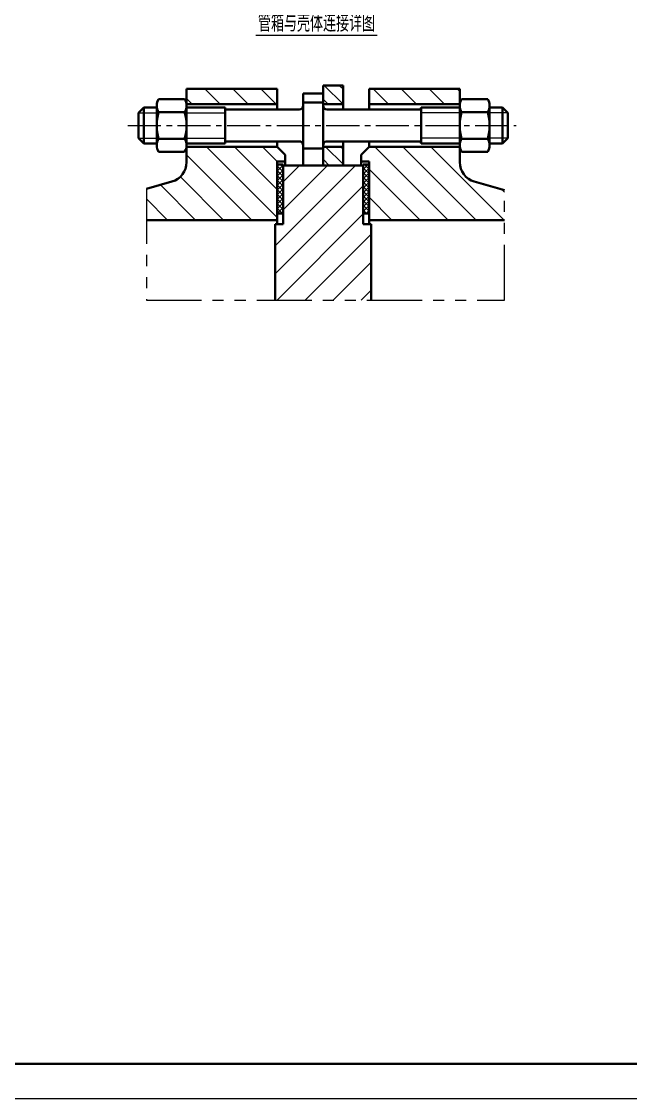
# Model space of a CAD drawing. Header units: millimetres. Extents: x 5765 to 6606, y -201 to 393.
# Drawn here: x 6236.4 to 6411.8, y -200.6 to 109.4 of the extents above; entities that cross this region are included whole.
import ezdxf
from ezdxf.enums import TextEntityAlignment as Align

# ---------------------------------------------------------------- set-up
doc = ezdxf.new("R2010")
doc.units = ezdxf.units.MM
doc.linetypes.add('CENTER2', pattern=[28.575, 19.05, -3.175, 3.175, -3.175])
doc.linetypes.add('PHANTOM2', pattern=[31.75, 15.875, -3.175, 3.175, -3.175, 3.175, -3.175])
for name, color, linetype, lineweight in [('1粗实线', 7, 'Continuous', 35), ('2细实线', 3, 'Continuous', 13), ('3中心线', 1, 'CENTER2', 13), ('5双点划线', 2, 'PHANTOM2', 13), ('6剖面线', 6, 'Continuous', 13), ('7文本', 2, 'Continuous', 13), ('9图表', 4, 'Continuous', 13)]:
    doc.layers.add(name, color=color, linetype=linetype, lineweight=lineweight)
doc.styles.add('lanpec', font='bpec_e.shx', dxfattribs={"width": 0.75, "bigfont": 'hztxt.shx'})
pattern_1 = [(135, (5598.901, 1507.7414), (-4.041115, -4.041115), [])]
pattern_2 = [(45, (5598.901, 1507.7414), (-0.6735192, 0.6735192), []), (135, (5598.901, 1507.7414), (-0.6735192, -0.6735192), [])]

# ---------------------------------------------------------------- blocks, each defined once
blk = doc.blocks.new('A1')
at = {"layer": '1粗实线'}
blk.add_lwpolyline([(-816, 10), (-10, 10), (-10, 584), (-816, 584)], close=True, dxfattribs=at)
at = {"layer": '9图表'}
blk.add_lwpolyline([(-841, 0), (0, 0), (0, 594), (-841, 594)], close=True, dxfattribs=at)
blk = doc.blocks.new('*U40')
at = {"layer": '2细实线'}
blk.add_line((-17.5, 0), (17.5, 0), dxfattribs=at)
at = {"layer": '7文本', "style": 'lanpec', "width": 0.75}
for tag, height, p in [('节点图名称', 5, (0, 3.5)), ('比例', 4, (0, -3.25))]:
    blk.add_attdef(tag, text='', height=height, dxfattribs=at).set_placement(p, align=Align.MIDDLE_CENTER)

msp = doc.modelspace()

# ---------------------------------------------------------------- hatches: boundary and pattern name
at = {"layer": '6剖面线', "ltscale": 0.5}
h = msp.add_hatch(dxfattribs=at)
h.set_pattern_fill('ANSI31', color=256, scale=1.8, angle=90, style=0)
h.set_pattern_definition(pattern_1)
h.paths.add_polyline_path([(6310.042, 85.621), (6310.042, 90.076), (6283.93, 90.076), (6283.93, 85.621)])
edge = h.paths.add_edge_path()
edge.add_line((6310.042, 69.186), (6312.346, 69.186))
edge.add_line((6312.346, 69.186), (6312.346, 71.106))
edge.add_line((6312.346, 71.106), (6310.042, 73.41))
edge.add_line((6310.042, 73.41), (6283.93, 73.41))
edge.add_line((6283.93, 73.41), (6283.93, 68.923))
edge.add_arc((6278.17, 68.923), 5.76, 285.9454, 360, ccw=False)
edge.add_line((6279.753, 63.384), (6272.403, 61.285))
edge.add_line((6272.403, 61.285), (6272.403, 52.29))
edge.add_line((6272.403, 52.29), (6310.042, 52.29))
edge.add_line((6310.042, 52.29), (6310.042, 69.186))
h = msp.add_hatch(dxfattribs=at)
h.set_pattern_fill('ANSI31', color=256, scale=0.96, angle=90, style=0)
h.set_pattern_definition([(135, (-8216.1407, -2516.4648), (-2.1552615, -2.1552615), [])])
h.paths.add_polyline_path([(6329.05, 91.036), (6323.29, 91.036), (6323.29, 85.621), (6329.05, 85.621)])
h.paths.add_polyline_path([(6329.05, 73.41), (6323.29, 73.41), (6323.29, 68.034), (6329.05, 68.034)])
h = msp.add_hatch(dxfattribs=at)
h.set_pattern_fill('ANSI31', color=256, scale=1.8, angle=90, style=0)
h.set_pattern_definition(pattern_1)
h.paths.add_polyline_path([(6366.828, 63.384, -0.3348603), (6362.65, 68.923), (6362.65, 73.41), (6336.538, 73.41), (6334.234, 71.106), (6334.234, 69.186), (6336.538, 69.186), (6336.538, 52.29), (6375.495, 52.29), (6375.495, 60.908)])
h.paths.add_polyline_path([(6336.538, 90.076), (6336.538, 85.621), (6362.65, 85.621), (6362.65, 90.076)])
h = msp.add_hatch(dxfattribs=at)
h.set_pattern_fill('ANSI37', color=256, scale=0.3, style=0)
h.set_pattern_definition(pattern_2)
h.paths.add_polyline_path([(6310.042, 54.21), (6311.77, 54.21), (6311.77, 68.29), (6310.042, 68.29)])
h = msp.add_hatch(dxfattribs=at)
h.set_pattern_fill('ANSI37', color=256, scale=0.3, style=0)
h.set_pattern_definition(pattern_2)
h.paths.add_polyline_path([(6336.538, 68.29), (6334.81, 68.29), (6334.81, 54.21), (6336.538, 54.21)])
at = {"layer": '6剖面线'}
h = msp.add_hatch(dxfattribs=at)
h.set_pattern_fill('ANSI31', color=256, scale=1.8, angle=180, style=0)
h.set_pattern_definition([(225, (6310.9964, 46.387), (4.0411, -4.0411), [])])
h.paths.add_polyline_path([(6311.77, 68.034), (6311.77, 51.114), (6310.618, 51.114), (6311.77, 29.25), (6337.114, 29.25), (6337.114, 51.114), (6334.81, 51.114), (6334.81, 68.034)])
h.paths.add_polyline_path([(6310.618, 51.114), (6309.466, 51.114), (6309.466, 29.25), (6311.77, 29.25)])

# ---------------------------------------------------------------- linework, layer by layer
at = {"layer": '1粗实线'}
for p, q in [((6283.93, 90.076), (6310.042, 90.076)), ((6283.93, 90.076), (6283.93, 68.923)), ((6310.042, 90.076), (6310.042, 84.085)), ((6329.05, 91.036), (6323.29, 91.036)), ((6323.29, 91.036), (6323.29, 68.034)), ((6329.05, 84.085), (6329.05, 91.036)), ((6362.65, 90.076), (6336.538, 90.076)), ((6336.538, 90.076), (6336.538, 84.085)), ((6362.65, 90.076), (6362.65, 68.923)), ((6283.397, 87.119), (6275.9, 87.119)), ((6317.53, 88.732), (6323.29, 88.732)), ((6317.53, 88.732), (6317.53, 68.034)), ((6370.742, 87.119), (6363.122, 87.119)), ((6271.642, 84.7), (6270.106, 83.164)), ((6275.367, 84.7), (6271.642, 84.7)), ((6271.642, 84.7), (6271.642, 74.332)), ((6275.367, 73.813), (6275.367, 85.218)), ((6283.93, 85.621), (6310.042, 85.621)), ((6283.93, 73.813), (6283.93, 85.218)), ((6295.066, 84.7), (6283.93, 84.7)), ((6295.066, 84.7), (6295.066, 74.332)), ((6295.066, 84.7), (6295.066, 84.661)), ((6295.642, 84.085), (6316.378, 84.085)), ((6317.53, 86.131), (6323.29, 86.131)), ((6323.29, 85.621), (6329.05, 85.621)), ((6323.29, 85.237), (6323.29, 85.276)), ((6324.442, 84.085), (6350.938, 84.085)), ((6362.65, 85.621), (6336.538, 85.621)), ((6351.514, 84.7), (6362.65, 84.7)), ((6351.514, 84.7), (6351.514, 74.332)), ((6351.514, 84.7), (6351.514, 84.661)), ((6362.65, 73.813), (6362.65, 85.218)), ((6371.214, 73.813), (6371.214, 85.218)), ((6371.214, 84.7), (6374.938, 84.7)), ((6374.938, 84.7), (6376.474, 83.164)), ((6374.938, 84.7), (6374.938, 74.332)), ((6270.106, 83.164), (6270.106, 75.868)), ((6283.397, 83.317), (6275.9, 83.317)), ((6370.742, 83.317), (6363.122, 83.317)), ((6376.474, 83.164), (6376.474, 75.868)), ((6271.642, 74.332), (6270.106, 75.868)), ((6283.397, 75.714), (6275.9, 75.714)), ((6295.642, 74.946), (6316.378, 74.946)), ((6310.042, 74.946), (6310.042, 73.41)), ((6324.442, 74.946), (6350.938, 74.946)), ((6329.05, 68.034), (6329.05, 74.946)), ((6336.538, 74.946), (6336.538, 73.41)), ((6370.742, 75.714), (6363.122, 75.714)), ((6374.938, 74.332), (6376.474, 75.868)), ((6275.367, 74.332), (6271.642, 74.332)), ((6283.397, 71.912), (6275.9, 71.912)), ((6295.066, 74.332), (6283.93, 74.332)), ((6310.042, 73.41), (6283.93, 73.41)), ((6310.042, 73.41), (6312.346, 71.106)), ((6317.53, 72.9), (6323.29, 72.9)), ((6323.29, 73.41), (6329.05, 73.41)), ((6336.538, 73.41), (6334.234, 71.106)), ((6336.538, 73.41), (6362.65, 73.41)), ((6351.514, 74.332), (6362.65, 74.332)), ((6370.742, 71.912), (6363.122, 71.912)), ((6371.214, 74.332), (6374.938, 74.332)), ((6310.042, 69.186), (6312.346, 69.186)), ((6310.042, 69.186), (6310.042, 51.114)), ((6310.042, 68.29), (6311.77, 68.29)), ((6311.77, 68.29), (6311.77, 51.114)), ((6311.77, 68.226), (6311.77, 54.21)), ((6312.346, 71.106), (6312.346, 68.034)), ((6334.234, 71.106), (6334.234, 68.034)), ((6336.538, 69.186), (6334.234, 69.186)), ((6336.538, 68.29), (6334.81, 68.29)), ((6334.81, 68.29), (6334.81, 54.21)), ((6334.81, 68.226), (6334.81, 51.114)), ((6336.538, 69.186), (6336.538, 51.114)), ((6311.77, 68.034), (6334.81, 68.034)), ((6272.403, 61.285), (6279.753, 63.384)), ((6375.495, 60.908), (6366.828, 63.384)), ((6311.77, 54.21), (6310.042, 54.21)), ((6334.81, 54.21), (6336.538, 54.21)), ((6272.403, 52.29), (6310.042, 52.29)), ((6311.77, 51.114), (6309.466, 51.114)), ((6309.466, 51.114), (6309.466, 29.25)), ((6334.81, 51.114), (6337.114, 51.114)), ((6336.538, 52.29), (6375.495, 52.29)), ((6337.114, 51.114), (6337.114, 29.25))]:
    msp.add_line(p, q, dxfattribs=at)
for centre, radius, start, end in [((6279.023, 85.218), 3.656, 148.67241, 211.32759), ((6280.275, 85.218), 3.656, 328.67241, 31.32759), ((6366.715, 85.218), 4.065, 152.12072, 207.87928), ((6367.149, 85.218), 4.065, 332.12072, 27.87928), ((6295.642, 84.661), 0.576, 180, 270), ((6316.378, 85.237), 1.152, 270, 0), ((6324.442, 85.237), 1.152, 180, 270), ((6350.938, 84.661), 0.576, 270, 0), ((6289.191, 79.516), 13.824, 164.03799, 195.96201), ((6270.106, 79.516), 13.824, 344.03799, 15.96201), ((6378.202, 79.516), 15.552, 165.851, 194.149), ((6355.662, 79.516), 15.552, 345.851, 14.149), ((6279.023, 73.813), 3.656, 148.67241, 211.32759), ((6280.275, 73.813), 3.656, 328.67241, 31.32759), ((6295.642, 74.37), 0.576, 90, 180), ((6316.378, 73.794), 1.152, 0, 90), ((6324.442, 73.794), 1.152, 90, 180), ((6350.938, 74.37), 0.576, 0, 90), ((6366.715, 73.813), 4.065, 152.12072, 207.87928), ((6367.149, 73.813), 4.065, 332.12072, 27.87928), ((6278.17, 68.923), 5.76, 285.9454, 0), ((6368.41, 68.923), 5.76, 180, 254.0546)]:
    msp.add_arc(centre, radius, start, end, dxfattribs=at)
at = {"layer": '2细实线'}
for p, q in [((6270.106, 83.164), (6275.367, 83.164)), ((6283.93, 83.164), (6295.066, 83.164)), ((6362.65, 83.164), (6351.514, 83.164)), ((6376.474, 83.164), (6371.214, 83.164)), ((6270.106, 75.868), (6275.367, 75.868)), ((6283.93, 75.868), (6295.066, 75.868)), ((6362.65, 75.868), (6351.514, 75.868)), ((6376.474, 75.868), (6371.214, 75.868))]:
    msp.add_line(p, q, dxfattribs=at)
at = {"layer": '3中心线', "ltscale": 0.5}
msp.add_line((6267.06, 79.516), (6378.894, 79.516), dxfattribs=at)
at = {"layer": '5双点划线'}
for p, q in [((6272.403, 61.285), (6272.403, 29.25)), ((6375.495, 29.25), (6375.495, 60.908)), ((6272.403, 29.25), (6375.495, 29.25))]:
    msp.add_line(p, q, dxfattribs=at)

# ---------------------------------------------------------------- block references
msp.add_blockref('*U40', (6321.386, 105.495)).add_auto_attribs({'节点图名称': '管箱与壳体连接详图'})
at = {"layer": '2细实线'}
msp.add_blockref('A1', (6606.028, -200.559), dxfattribs=at)

doc.saveas('drawing.dxf')
